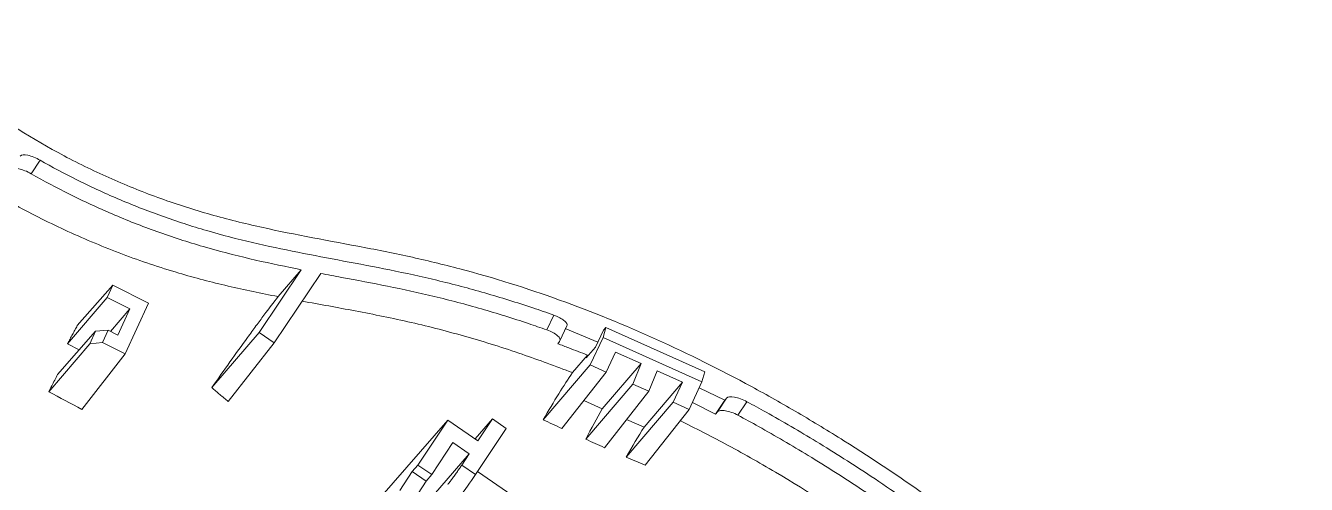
# Model space of a CAD drawing. Header units: inches. Extents: x 1424 to 4050, y 1126 to 1517.
# Drawn here: x 2779.24 to 2821.57, y 1251.1 to 1266.26 of the extents above; entities that cross this region are included whole.
import ezdxf

# ---------------------------------------------------------------- set-up
doc = ezdxf.new("R2010")
doc.units = ezdxf.units.IN
doc.header["$LTSCALE"] = 15

msp = doc.modelspace()

# ---------------------------------------------------------------- linework, layer by layer
at = {"color": 7, "linetype": 'Continuous', "lineweight": 15}
for p, q in [((2779.425, 1261.37), (2779.722, 1261.814)), ((2788.35, 1258.199), (2786.964, 1256.12)), ((2787.46, 1255.778), (2788.992, 1258.076)), ((2788.35, 1258.199), (2787.583, 1257.309)), ((2780.948, 1256.35), (2782.125, 1257.689)), ((2781.938, 1257.281), (2782.125, 1257.689)), ((2782.125, 1257.689), (2783.305, 1257.097)), ((2780.628, 1255.753), (2781.938, 1257.281)), ((2782.689, 1256.904), (2781.938, 1257.281)), ((2783.305, 1257.097), (2782.536, 1255.414)), ((2782.689, 1256.904), (2782.051, 1256.159)), ((2782.293, 1256.037), (2782.689, 1256.904)), ((2796.466, 1256.21), (2796.695, 1256.699)), ((2796.896, 1255.843), (2797.13, 1256.342)), ((2798.154, 1255.809), (2797.067, 1256.258)), ((2798.327, 1255.956), (2798.414, 1256.291)), ((2798.339, 1256.204), (2798.414, 1256.291)), ((2798.414, 1256.291), (2801.688, 1254.818)), ((2781.554, 1256.165), (2780.298, 1254.734)), ((2781.364, 1255.748), (2781.554, 1256.165)), ((2781.971, 1256.199), (2781.554, 1256.165)), ((2781.785, 1255.791), (2781.971, 1256.199)), ((2781.971, 1256.199), (2782.293, 1256.037)), ((2785.393, 1254.302), (2786.964, 1256.12)), ((2787.46, 1255.778), (2786.964, 1256.12)), ((2796.887, 1255.828), (2796.83, 1255.751)), ((2797.903, 1255.051), (2798.327, 1255.956)), ((2798.339, 1256.204), (2798.076, 1255.642)), ((2801.591, 1254.488), (2798.327, 1255.956)), ((2781.364, 1255.748), (2780.006, 1254.164)), ((2780.628, 1255.753), (2781.011, 1255.546)), ((2782.536, 1255.414), (2781.099, 1253.581)), ((2781.785, 1255.791), (2781.364, 1255.748)), ((2782.536, 1255.414), (2781.785, 1255.791)), ((2787.46, 1255.778), (2785.933, 1253.842)), ((2798.076, 1255.642), (2797.763, 1255.286)), ((2798.739, 1255.475), (2798.43, 1254.814)), ((2798.739, 1255.475), (2799.581, 1255.096)), ((2796.349, 1253.238), (2797.903, 1255.051)), ((2797.806, 1255.376), (2797.309, 1254.796)), ((2797.806, 1255.376), (2797.763, 1255.286)), ((2797.903, 1255.051), (2798.43, 1254.814)), ((2799.581, 1255.096), (2798.299, 1253.597)), ((2799.31, 1254.418), (2799.581, 1255.096)), ((2798.43, 1254.814), (2796.967, 1252.951)), ((2800.107, 1254.86), (2799.836, 1254.182)), ((2800.107, 1254.86), (2800.95, 1254.48)), ((2801.688, 1254.818), (2801.591, 1254.488)), ((2797.751, 1252.595), (2799.31, 1254.418)), ((2799.836, 1254.182), (2798.376, 1252.317)), ((2799.31, 1254.418), (2799.836, 1254.182)), ((2800.95, 1254.48), (2799.677, 1252.996)), ((2800.64, 1253.819), (2800.95, 1254.48)), ((2801.591, 1254.488), (2801.167, 1253.583)), ((2802.346, 1253.887), (2801.503, 1254.3)), ((2797.692, 1253.875), (2798.299, 1253.597)), ((2799.087, 1252.007), (2800.64, 1253.819)), ((2801.167, 1253.583), (2800.64, 1253.819)), ((2801.275, 1253.813), (2802.037, 1253.424)), ((2802.037, 1253.424), (2802.346, 1253.887)), ((2802.103, 1253.497), (2802.408, 1253.955)), ((2802.783, 1253.39), (2803.08, 1253.835)), ((2794.67, 1253.265), (2794.092, 1252.604)), ((2794.186, 1252.539), (2794.67, 1253.265)), ((2795.123, 1252.953), (2794.67, 1253.265)), ((2801.167, 1253.583), (2799.719, 1251.737)), ((2802.037, 1253.424), (2802.103, 1253.497)), ((2793.194, 1253.223), (2790.932, 1250.634)), ((2793.194, 1253.223), (2792.207, 1251.743)), ((2794.186, 1252.539), (2793.194, 1253.223)), ((2795.123, 1252.953), (2794.105, 1251.427)), ((2799.101, 1253.243), (2799.677, 1252.996)), ((2792.66, 1251.431), (2793.364, 1252.487)), ((2793.903, 1252.115), (2793.364, 1252.487)), ((2793.903, 1252.115), (2791.449, 1249.275)), ((2793.903, 1252.115), (2793.652, 1251.739)), ((2792.02, 1251.526), (2792.207, 1251.743)), ((2792.207, 1251.743), (2792.66, 1251.431)), ((2794.105, 1251.427), (2793.652, 1251.739)), ((2791.604, 1250.903), (2792.02, 1251.526)), ((2792.02, 1251.526), (2792.483, 1251.207)), ((2792.483, 1251.207), (2792.068, 1250.584)), ((2792.66, 1251.431), (2792.483, 1251.207)), ((2816.575, 1236.106), (2794.175, 1251.532))]:
    msp.add_line(p, q, dxfattribs=at)
at = {"color": 7, "linetype": 'Continuous', "lineweight": 15, "flags": 128}
msp.add_lwpolyline([(2802.408, 1253.955), (2802.377, 1253.921), (2802.346, 1253.887)], dxfattribs=at)
at = {"color": 7, "linetype": 'Continuous', "lineweight": 15}
msp.add_ellipse((2793.963, 1251.248), major_axis=(0.34, 0.498), ratio=0.028481, start_param=3.546333, end_param=5.099676, dxfattribs=at)
for points, knots in [([(2774.743, 1266.264), (2775.16, 1265.848), (2775.586, 1265.444), (2776.462, 1264.67), (2776.913, 1264.301), (2778.306, 1263.251), (2779.286, 1262.624), (2780.831, 1261.787), (2781.359, 1261.526), (2782.424, 1261.045), (2782.961, 1260.824), (2784.047, 1260.423), (2784.595, 1260.242), (2785.701, 1259.919), (2786.26, 1259.777), (2787.946, 1259.392), (2789.084, 1259.19), (2790.787, 1258.866), (2791.353, 1258.754), (2792.479, 1258.508), (2793.039, 1258.373), (2795.817, 1257.637), (2797.981, 1256.848), (2801.151, 1255.414), (2802.195, 1254.894), (2803.743, 1254.056), (2804.257, 1253.766), (2805.277, 1253.169), (2805.783, 1252.862), (2808.28, 1251.293), (2810.186, 1249.926), (2813.817, 1246.969), (2815.541, 1245.379), (2817.559, 1243.223), (2817.957, 1242.783), (2818.733, 1241.887), (2819.112, 1241.432), (2820.218, 1240.047), (2820.916, 1239.094), (2821.567, 1238.109)], [0, 0, 0, 0, 0.03125, 0.03125, 0.0625, 0.0625, 0.125, 0.125, 0.15625, 0.15625, 0.1875, 0.1875, 0.21875, 0.21875, 0.25, 0.25, 0.3125, 0.3125, 0.34375, 0.34375, 0.375, 0.375, 0.5, 0.5, 0.5625, 0.5625, 0.59375, 0.59375, 0.625, 0.625, 0.75, 0.75, 0.875, 0.875, 0.90625, 0.90625, 0.9375, 0.9375, 1, 1, 1, 1]), ([(2779.722, 1261.814), (2779.653, 1261.853), (2779.583, 1261.888), (2779.444, 1261.944), (2779.377, 1261.965), (2779.195, 1262.005), (2779.102, 1261.996), (2779.063, 1261.954)], [0, 0, 0, 0, 0.25, 0.25, 0.5, 0.5, 1, 1, 1, 1]), ([(2796.695, 1256.699), (2796.464, 1256.781), (2795.71, 1257.041), (2794.426, 1257.441), (2792.852, 1257.856), (2791.298, 1258.193), (2789.765, 1258.482), (2788.25, 1258.766), (2786.739, 1259.083), (2785.228, 1259.474), (2783.738, 1259.956), (2782.297, 1260.522), (2780.959, 1261.141), (2780.114, 1261.592), (2779.722, 1261.814)], [0.5472118, 0.5472118, 0.5472118, 0.5472118, 0.5610294, 0.5923326, 0.6234364, 0.6537219, 0.6828147, 0.7110579, 0.738891, 0.7666357, 0.7943778, 0.8217532, 0.8483392, 0.871979, 0.871979, 0.871979, 0.871979]), ([(2778.759, 1261.498), (2778.779, 1261.521), (2778.813, 1261.536), (2778.901, 1261.547), (2778.956, 1261.543), (2779.14, 1261.507), (2779.289, 1261.448), (2779.425, 1261.37)], [0, 0, 0, 0, 0.25, 0.25, 0.5, 0.5, 1, 1, 1, 1]), ([(2779.425, 1261.37), (2779.842, 1261.132), (2780.724, 1260.661), (2782.109, 1260.02), (2783.584, 1259.44), (2785.109, 1258.947), (2786.652, 1258.548), (2787.728, 1258.322), (2788.29, 1258.211), (2788.35, 1258.199)], [0.1259345, 0.1259345, 0.1259345, 0.1259345, 0.1502703, 0.1766228, 0.2037577, 0.2312562, 0.2587572, 0.2863459, 0.2896534, 0.2896534, 0.2896534, 0.2896534]), ([(2777.343, 1261.258), (2777.864, 1260.941), (2778.935, 1260.288), (2780.643, 1259.441), (2782.44, 1258.687), (2784.211, 1258.094), (2785.929, 1257.642), (2787.031, 1257.42), (2787.583, 1257.309)], [0, 0, 0, 0, 0.164345, 0.3375839, 0.5142551, 0.6920415, 0.8458087, 1, 1, 1, 1]), ([(2788.992, 1258.076), (2789.223, 1258.032), (2789.97, 1257.892), (2791.229, 1257.655), (2792.76, 1257.322), (2794.308, 1256.914), (2795.546, 1256.528), (2796.264, 1256.281), (2796.466, 1256.21)], [0.3014811, 0.3014811, 0.3014811, 0.3014811, 0.314341, 0.3431782, 0.3731978, 0.4040284, 0.4350566, 0.4472215, 0.4472215, 0.4472215, 0.4472215]), ([(2787.583, 1257.309), (2787.44, 1257.125), (2787.285, 1256.921), (2787.032, 1256.582), (2786.945, 1256.463), (2786.764, 1256.217), (2786.67, 1256.088), (2786.197, 1255.437), (2785.801, 1254.882), (2785.393, 1254.302)], [0, 0, 0, 0, 0.25, 0.25, 0.375, 0.375, 0.5, 0.5, 1, 1, 1, 1]), ([(2788.38, 1257.158), (2788.965, 1257.053), (2790.168, 1256.836), (2791.992, 1256.471), (2793.832, 1255.993), (2795.609, 1255.437), (2796.758, 1255.004), (2797.309, 1254.796)], [0, 0, 0, 0, 0.193738, 0.398414, 0.603876, 0.809942, 1, 1, 1, 1]), ([(2797.125, 1256.345), (2797.131, 1256.361), (2797.145, 1256.399), (2797.089, 1256.479), (2796.977, 1256.569), (2796.836, 1256.645), (2796.734, 1256.684), (2796.695, 1256.699)], [0, 0, 0, 0, 0.173872, 0.4002, 0.627565, 0.8567944, 1, 1, 1, 1]), ([(2780.948, 1256.35), (2780.922, 1256.302), (2780.87, 1256.205), (2780.79, 1256.057), (2780.709, 1255.907), (2780.655, 1255.805), (2780.628, 1255.753)], [0, 0, 0, 0, 0.2449073, 0.4931155, 0.7447674, 1, 1, 1, 1]), ([(2796.466, 1256.21), (2796.54, 1256.184), (2796.608, 1256.154), (2796.73, 1256.088), (2796.781, 1256.052), (2796.898, 1255.946), (2796.924, 1255.877), (2796.887, 1255.828)], [0, 0, 0, 0, 0.25, 0.25, 0.5, 0.5, 1, 1, 1, 1]), ([(2796.83, 1255.751), (2796.952, 1255.706), (2797.278, 1255.584), (2797.603, 1255.457), (2797.806, 1255.376)], [0.45870375, 0.45870375, 0.45870375, 0.45870375, 0.46611727, 0.47848177, 0.47848177, 0.47848177, 0.47848177]), ([(2780.298, 1254.734), (2780.266, 1254.672), (2780.201, 1254.546), (2780.104, 1254.356), (2780.039, 1254.229), (2780.006, 1254.164)], [0, 0, 0, 0, 0.32856, 0.661853, 1, 1, 1, 1]), ([(2797.309, 1254.796), (2797.169, 1254.59), (2797.019, 1254.356), (2796.697, 1253.833), (2796.525, 1253.542), (2796.349, 1253.238)], [0, 0, 0, 0, 0.5, 0.5, 1, 1, 1, 1]), ([(2785.393, 1254.302), (2785.483, 1254.225), (2785.662, 1254.072), (2785.843, 1253.918), (2785.933, 1253.842)], [0, 0, 0, 0, 0.501556, 1, 1, 1, 1]), ([(2803.08, 1253.835), (2803.011, 1253.873), (2802.94, 1253.905), (2802.798, 1253.957), (2802.729, 1253.977), (2802.543, 1254.01), (2802.448, 1253.998), (2802.408, 1253.955)], [0, 0, 0, 0, 0.25, 0.25, 0.5, 0.5, 1, 1, 1, 1]), ([(2814.105, 1245.97), (2814.051, 1246.02), (2813.192, 1246.805), (2811.589, 1248.177), (2809.319, 1249.911), (2807.278, 1251.325), (2805.44, 1252.492), (2804.061, 1253.297), (2803.291, 1253.721), (2803.08, 1253.835)], [0.1640961, 0.1640961, 0.1640961, 0.1640961, 0.1682038, 0.2288916, 0.281471, 0.3270007, 0.3669043, 0.4026564, 0.4160296, 0.4160296, 0.4160296, 0.4160296]), ([(2802.103, 1253.497), (2802.123, 1253.52), (2802.157, 1253.535), (2802.248, 1253.549), (2802.304, 1253.548), (2802.492, 1253.518), (2802.645, 1253.465), (2802.783, 1253.39)], [0, 0, 0, 0, 0.25, 0.25, 0.5, 0.5, 1, 1, 1, 1]), ([(2802.783, 1253.39), (2803.011, 1253.267), (2803.791, 1252.838), (2805.173, 1252.03), (2806.992, 1250.876), (2809.01, 1249.478), (2811.255, 1247.763), (2812.862, 1246.387), (2813.731, 1245.591), (2813.806, 1245.522)], [0.5775462, 0.5775462, 0.5775462, 0.5775462, 0.5920387, 0.6274767, 0.6670298, 0.7121597, 0.7642773, 0.824432, 0.830136, 0.830136, 0.830136, 0.830136]), ([(2796.349, 1253.238), (2796.451, 1253.19), (2796.657, 1253.094), (2796.864, 1252.999), (2796.967, 1252.951)], [0, 0, 0, 0, 0.498018, 1, 1, 1, 1]), ([(2800.874, 1253.21), (2801.369, 1252.96), (2802.434, 1252.422), (2804.588, 1251.197), (2806.855, 1249.754), (2809.137, 1248.114), (2810.939, 1246.698), (2812.663, 1245.226), (2813.745, 1244.184), (2814.274, 1243.674)], [0, 0, 0, 0, 0.100964, 0.217088, 0.450544, 0.588749, 0.727228, 0.866588, 1, 1, 1, 1]), ([(2797.751, 1252.595), (2797.855, 1252.549), (2798.063, 1252.456), (2798.272, 1252.363), (2798.376, 1252.317)], [0, 0, 0, 0, 0.499559, 1, 1, 1, 1]), ([(2799.087, 1252.007), (2799.192, 1251.962), (2799.402, 1251.871), (2799.613, 1251.782), (2799.719, 1251.737)], [0, 0, 0, 0, 0.500691, 1, 1, 1, 1]), ([(2793.652, 1251.739), (2793.642, 1251.723), (2793.621, 1251.692), (2793.586, 1251.641), (2793.549, 1251.587), (2793.51, 1251.53), (2793.468, 1251.471), (2793.425, 1251.41), (2793.381, 1251.349), (2793.338, 1251.289), (2793.296, 1251.233), (2793.257, 1251.181), (2793.222, 1251.136), (2793.204, 1251.115), (2793.195, 1251.104)], [0, 0, 0, 0, 0.063091, 0.129864, 0.200318, 0.274455, 0.352272, 0.433769, 0.518946, 0.607802, 0.700336, 0.796547, 0.896436, 1, 1, 1, 1])]:
    msp.add_open_spline(points, degree=3, knots=knots, dxfattribs=at)
for points in [[(2780.006, 1254.164), (2780.372, 1253.971), (2780.736, 1253.777), (2781.099, 1253.581)], [(2798.299, 1253.597), (2798.123, 1253.292), (2797.94, 1252.954), (2797.751, 1252.595)], [(2799.677, 1252.996), (2799.49, 1252.694), (2799.292, 1252.362), (2799.087, 1252.007)]]:
    msp.add_open_spline(points, degree=3, dxfattribs=at)

doc.saveas('drawing.dxf')
